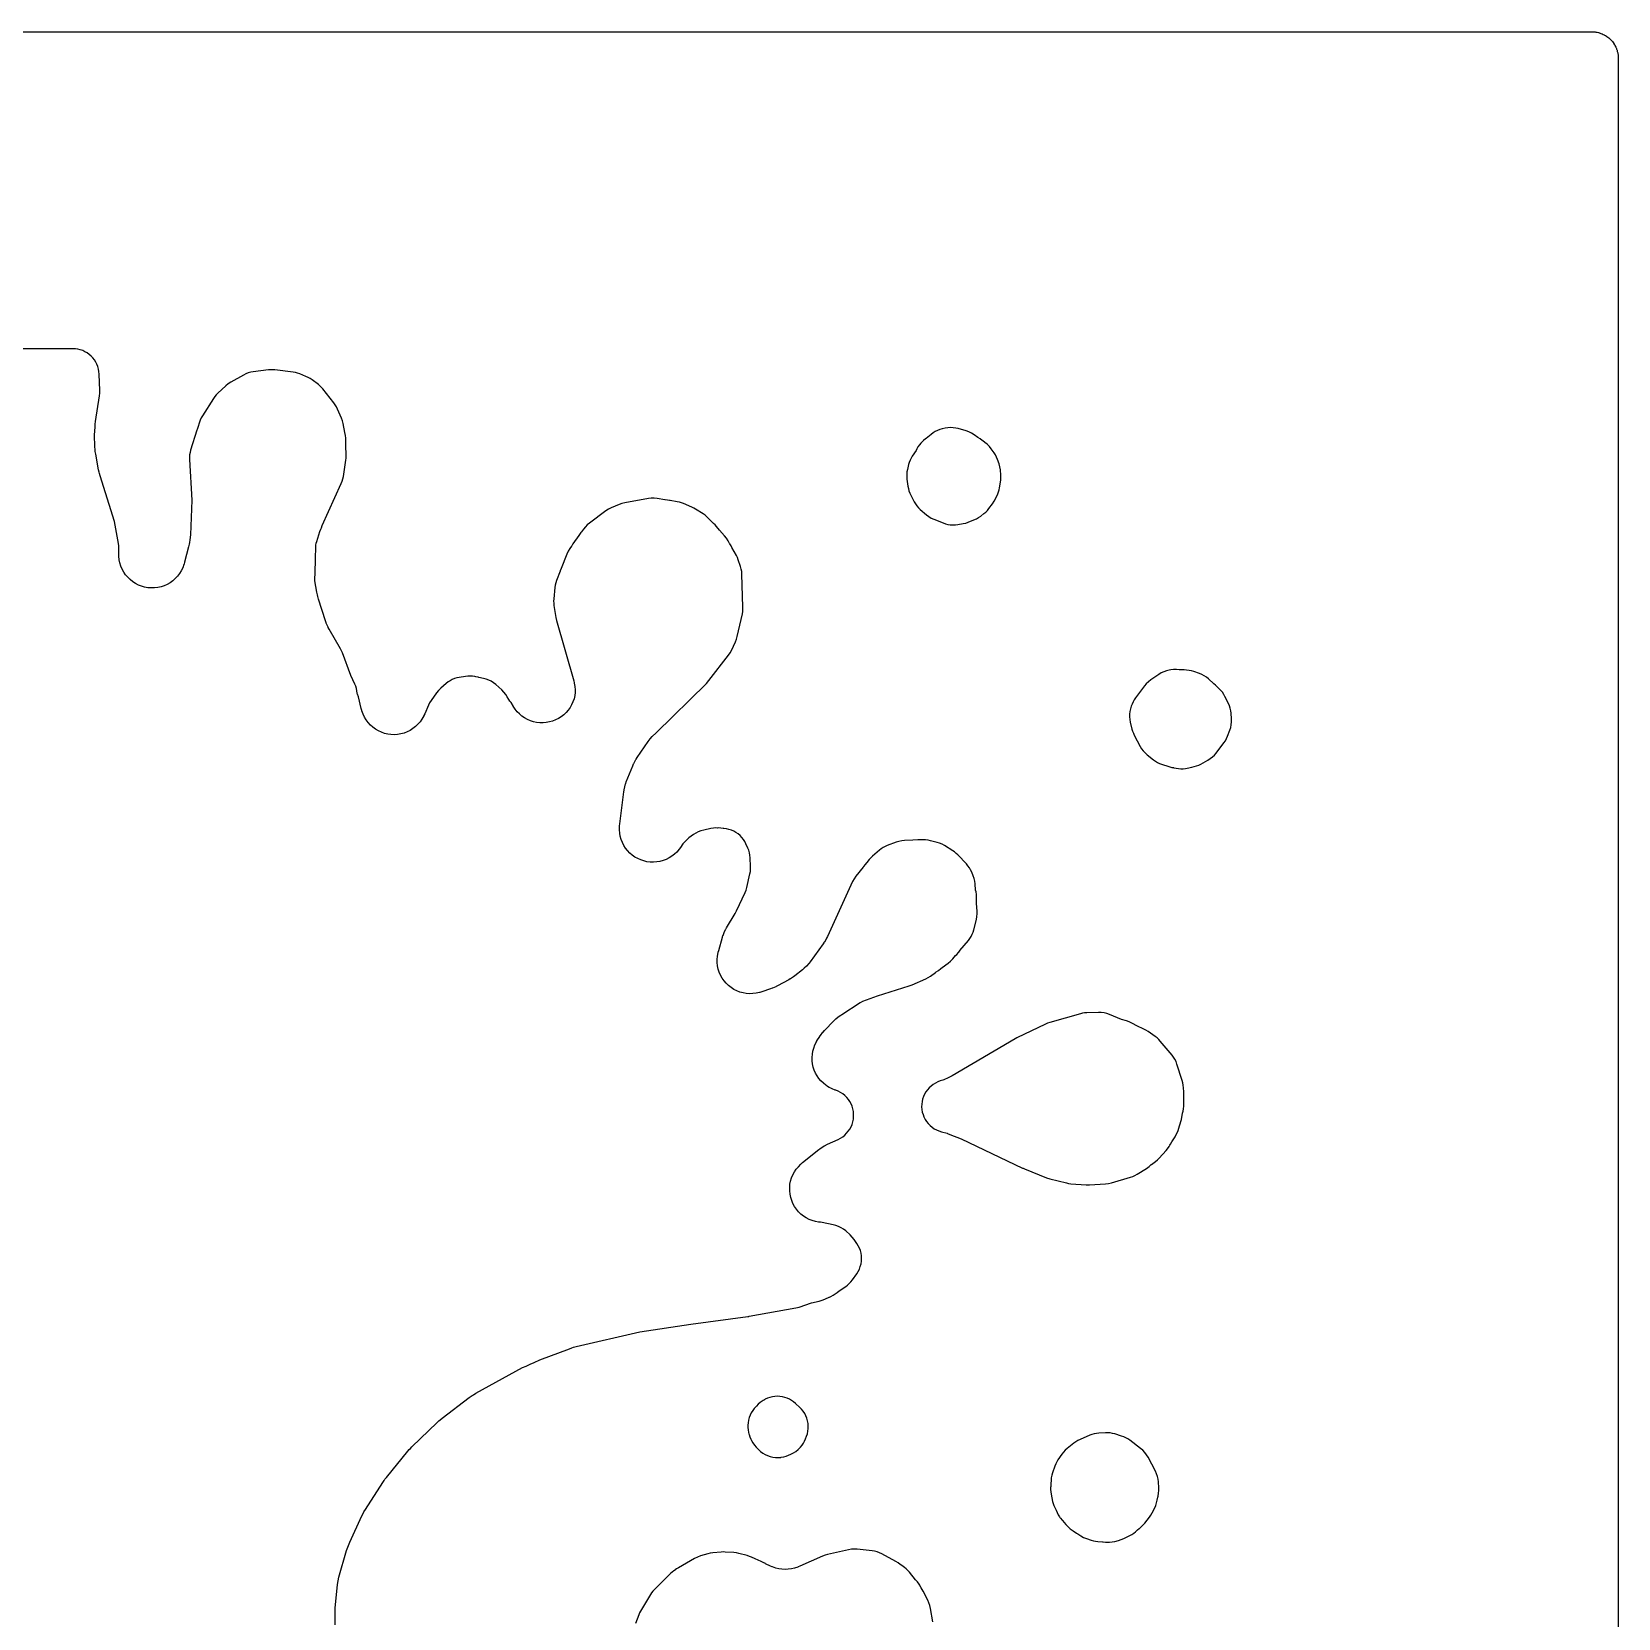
# Model space of a CAD drawing. Header units: millimetres. Extents: x 0 to 300, y 0 to 300.
# Drawn here: x 150 to 300.1, y 150 to 300.1 of the extents above; entities that cross this region are included whole.
import ezdxf

# ---------------------------------------------------------------- set-up
doc = ezdxf.new("R2010")
doc.units = ezdxf.units.MM
doc.layers.add('CUT', color=7, linetype='CONTINUOUS')

msp = doc.modelspace()

# ---------------------------------------------------------------- linework, layer by layer
at = {"layer": 'CUT'}
for points in [[(2.9627, 300.1485), (297.5886, 300.1485), (297.7814, 300.1391), (297.8873, 300.1338), (297.9201, 300.1297), (297.9503, 300.1252), (298.0254, 300.1141), (298.1298, 300.0985), (298.1606, 300.0917), (298.2658, 300.0653), (298.3675, 300.0397), (298.3967, 300.0302), (298.4011, 300.0286), (298.4049, 300.0272), (298.4251, 300.02), (298.4279, 300.019), (298.448, 300.0118), (298.5003, 299.9931), (298.5981, 299.958), (298.6263, 299.9456), (298.7267, 299.8981), (298.8195, 299.8542), (298.8469, 299.8388), (298.9428, 299.7813), (299.0294, 299.7293), (299.0564, 299.7105), (299.1466, 299.6436), (299.2259, 299.5847), (299.2525, 299.562), (299.336, 299.4863), (299.4072, 299.4218), (299.4334, 299.3946), (299.5093, 299.3109), (299.5715, 299.2421), (299.5971, 299.2098), (299.6647, 299.1186), (299.7174, 299.0475), (299.7419, 299.0096), (299.8008, 298.9112), (299.8436, 298.8398), (299.8663, 298.7957), (299.9151, 298.6924), (299.9163, 298.6899), (299.9489, 298.6211), (299.969, 298.5703), (299.9703, 298.5668), (299.9733, 298.5583), (299.9871, 298.5196), (299.9889, 298.5146), (299.9891, 298.5141), (300.0101, 298.4555), (300.0323, 298.3934), (300.0489, 298.3357), (300.0585, 298.2972), (300.0602, 298.2906), (300.0604, 298.2898), (300.0812, 298.2067), (300.0932, 298.1589), (300.1052, 298.0942), (300.129, 297.9335), (300.131, 297.9198), (300.1372, 297.8482), (300.15, 297.5872), (300.15, 297.0119), (300.15, 2.4114)], [(178.7209, 149.3667), (178.7138, 150.0922), (178.7134, 150.1309), (178.709, 150.5831), (178.7053, 150.9523), (178.938, 153.1929), (178.9584, 153.3547), (178.9627, 153.3835), (179.0243, 153.7035), (179.0311, 153.7319), (179.0723, 153.8896), (179.7889, 156.4063), (180.0987, 157.214), (181.2485, 159.6924), (181.3621, 159.9172), (181.4443, 160.0671), (181.5727, 160.2838), (183.2167, 162.8559), (183.341, 163.0383), (183.429, 163.1596), (183.5638, 163.3343), (185.5903, 165.8075), (185.7326, 165.9713), (185.8324, 166.0797), (185.984, 166.235), (188.37, 168.5421), (188.5372, 168.6943), (188.6538, 168.7942), (188.8299, 168.936), (191.4078, 170.8875), (191.678, 171.0752), (191.6925, 171.0853), (191.6926, 171.0854), (191.8044, 171.1577), (192.0414, 171.299), (196.4601, 173.7173), (196.7777, 173.8597), (197.1792, 174.0396), (197.5558, 174.2084), (198.0991, 174.4519), (200.8867, 175.5099), (201.1247, 175.5912), (201.288, 175.6409), (201.5308, 175.7061), (207.5557, 177.1077), (212.3696, 177.8343), (217.7756, 178.5566), (217.8416, 178.5663), (217.8563, 178.5687), (217.9048, 178.577), (222.306, 179.3742), (222.6306, 179.4557), (223.8083, 179.8371), (224.5155, 180.0148), (224.7079, 180.0715), (224.8951, 180.1433), (225.4096, 180.365), (225.4559, 180.3824), (225.4976, 180.4029), (225.6274, 180.4588), (225.8418, 180.5635), (226.0452, 180.6882), (226.2357, 180.8317), (226.4235, 180.9876), (227.0324, 181.4028), (227.2101, 181.5359), (227.3754, 181.6843), (227.5268, 181.8468), (227.6632, 182.0221), (228.0759, 182.604), (228.2124, 182.819), (228.3264, 183.0467), (228.4166, 183.2848), (228.4821, 183.5308), (228.5223, 183.7823), (228.5366, 184.0365), (228.5251, 184.2909), (228.4877, 184.5428), (228.4249, 184.7895), (228.3373, 185.0286), (228.2258, 185.2576), (228.0916, 185.474), (227.833, 185.8473), (227.6529, 186.0773), (227.4471, 186.2848), (227.0394, 186.6504), (226.8295, 186.8191), (226.6027, 186.9643), (226.3615, 187.0843), (226.1089, 187.1776), (225.8477, 187.2432), (224.8115, 187.4447), (224.6499, 187.4707), (224.5181, 187.4875), (224.4599, 187.4958), (224.1764, 187.5485), (223.8695, 187.6352), (223.579, 187.7494), (223.3013, 187.8919), (223.0391, 188.0612), (222.795, 188.2557), (222.5713, 188.4734), (222.3703, 188.7122), (222.194, 188.9697), (222.0441, 189.2435), (221.9221, 189.5307), (221.8291, 189.8287), (221.7661, 190.1344), (221.7338, 190.4448), (221.7324, 190.7569), (221.7619, 191.0677), (221.8221, 191.3739), (221.9123, 191.6727), (222.0318, 191.9611), (222.1792, 192.2362), (222.3532, 192.4953), (222.552, 192.7359), (222.795, 192.9768), (222.8197, 192.999), (222.9613, 193.1198), (224.4922, 194.362), (224.5867, 194.4355), (224.9958, 194.7032), (225.0185, 194.7174), (225.1442, 194.7877), (225.1699, 194.8007), (225.3148, 194.87), (226.3176, 195.3234), (226.5388, 195.437), (226.7476, 195.572), (226.942, 195.7271), (227.1201, 195.9007), (227.28, 196.0912), (227.4202, 196.2966), (227.5392, 196.515), (227.636, 196.744), (227.7096, 196.9816), (227.7592, 197.2253), (227.7843, 197.4727), (227.7847, 197.7214), (227.7604, 197.9689), (227.7117, 198.2128), (227.6389, 198.4506), (227.5429, 198.68), (227.4246, 198.8988), (227.2851, 199.1047), (227.1259, 199.2957), (226.9484, 199.4699), (226.7546, 199.6257), (226.5462, 199.7614), (226.3253, 199.8758), (226.0942, 199.9676), (226.0268, 199.9906), (225.7404, 200.105), (225.6356, 200.1583), (225.484, 200.2404), (225.3259, 200.3311), (225.2332, 200.3917), (225.1552, 200.4445), (224.9265, 200.6278), (224.6936, 200.855), (224.5002, 201.0848), (224.3279, 201.3354), (224.1805, 201.6014), (224.0595, 201.8804), (223.9661, 202.1698), (223.901, 202.4669), (223.8649, 202.7689), (223.8582, 203.073), (223.8808, 203.3762), (223.9327, 203.6759), (224.0133, 203.9692), (224.1218, 204.2533), (224.2702, 204.5517), (224.286, 204.58), (224.3784, 204.7361), (224.5177, 204.9592), (224.6246, 205.1209), (224.6444, 205.1492), (224.8824, 205.4549), (224.905, 205.481), (225.0356, 205.6242), (225.9079, 206.5328), (226.0682, 206.69), (226.0976, 206.7171), (226.4448, 207.0014), (226.4772, 207.0248), (226.6629, 207.1509), (228.4175, 208.2661), (228.5591, 208.3518), (228.5848, 208.3666), (228.6574, 208.4042), (230.0553, 208.9129), (233.03, 209.8374), (233.3119, 209.944), (234.6117, 210.5274), (234.8382, 210.6433), (235.0518, 210.7816), (235.5272, 211.1251), (235.5949, 211.1626), (235.8268, 211.3083), (236.0413, 211.4785), (236.1497, 211.5747), (236.7218, 211.988), (236.9576, 212.1812), (237.1682, 212.4018), (237.4335, 212.7161), (237.5533, 212.832), (237.6944, 212.9939), (237.821, 213.1675), (237.845, 213.2035), (238.6456, 214.1518), (238.7845, 214.3325), (238.9064, 214.5251), (239.0103, 214.728), (239.0953, 214.9396), (239.1606, 215.158), (239.4063, 216.1403), (239.457, 216.4013), (239.4797, 216.6662), (239.4741, 216.932), (239.4222, 217.6308), (239.4225, 218.2372), (239.4098, 218.4897), (239.3717, 218.7395), (239.327, 218.9131), (239.2839, 219.4932), (239.2511, 219.7517), (239.1915, 220.0053), (239.1059, 220.2514), (238.9558, 220.6199), (238.8577, 220.8317), (238.7403, 221.0334), (238.6047, 221.2233), (238.4518, 221.3998), (237.6471, 222.2457), (237.4977, 222.3901), (237.3369, 222.5216), (237.1658, 222.6394), (236.3925, 223.1252), (236.1653, 223.252), (235.9261, 223.3544), (235.6777, 223.4315), (235.0666, 223.5866), (234.8352, 223.6339), (234.6004, 223.6591), (234.3643, 223.662), (234.3614, 223.6619), (234.3115, 223.6687), (234.0907, 223.679), (233.8699, 223.6698), (233.3812, 223.6277), (232.612, 223.6009), (232.3428, 223.5769), (232.0778, 223.524), (231.82, 223.4428), (230.9634, 223.121), (230.7632, 223.0357), (230.5712, 222.9333), (230.3888, 222.8146), (230.2175, 222.6805), (229.58, 222.1352), (229.4072, 221.9726), (229.2506, 221.7942), (229.0427, 221.5336), (229.0129, 221.5054), (228.8659, 221.3392), (228.7343, 221.1606), (228.6766, 221.0746), (228.0047, 220.2321), (227.8291, 219.982), (227.6854, 219.7125), (225.3134, 214.5224), (225.2312, 214.3539), (225.2158, 214.3242), (225.0267, 214.0005), (225.0084, 213.9724), (224.9019, 213.818), (223.6726, 212.1275), (223.5679, 211.9904), (223.5486, 211.9663), (223.3393, 211.728), (223.109, 211.5099), (223.0856, 211.4898), (222.9525, 211.3801), (222.2273, 210.8104), (222.1018, 210.716), (222.079, 210.6995), (221.8168, 210.5269), (221.7927, 210.5124), (221.6564, 210.4345), (220.5886, 209.8533), (220.4399, 209.7767), (220.413, 209.7635), (220.1062, 209.6305), (220.0782, 209.6198), (219.9206, 209.5636), (219.0931, 209.2894), (218.916, 209.2356), (218.8842, 209.2267), (218.5524, 209.1521), (218.2445, 209.1141), (217.9343, 209.1067), (217.6249, 209.1299), (217.3193, 209.1835), (217.0205, 209.2669), (216.7314, 209.3794), (216.4547, 209.5198), (216.1932, 209.6867), (215.9495, 209.8787), (215.7258, 210.0937), (215.5244, 210.3297), (215.3473, 210.5844), (215.1961, 210.8553), (215.0723, 211.1398), (214.9772, 211.4351), (214.9117, 211.7384), (214.8763, 212.0466), (214.8715, 212.3568), (214.8973, 212.666), (214.9588, 213.0005), (214.9664, 213.0326), (215.0132, 213.2116), (215.3689, 214.4458), (215.4173, 214.6009), (215.4265, 214.6285), (215.5338, 214.9073), (215.6648, 215.1758), (215.6786, 215.2013), (215.7592, 215.3424), (216.5772, 216.7052), (216.7018, 216.9403), (217.5056, 218.674), (217.6009, 218.9103), (217.6716, 219.1552), (217.9748, 220.4495), (218.0173, 220.6782), (218.0383, 220.9099), (218.0377, 221.1425), (217.9965, 221.9805), (217.9737, 222.2166), (217.9285, 222.4494), (217.8615, 222.6769), (217.7733, 222.897), (217.5922, 223.2932), (217.481, 223.5082), (217.3496, 223.7115), (217.1991, 223.9011), (217.031, 224.0753), (216.8469, 224.2323), (216.6484, 224.3709), (216.4374, 224.4896), (216.216, 224.5873), (215.9861, 224.6632), (215.75, 224.7165), (215.5098, 224.7466), (215.4597, 224.7505), (215.4524, 224.7522), (215.2166, 224.7845), (214.9789, 224.7943), (214.8952, 224.7897), (214.7465, 224.7941), (214.5113, 224.7788), (214.2785, 224.7415), (213.5922, 224.5978), (213.3351, 224.5295), (213.0866, 224.4343), (212.8497, 224.3131), (212.627, 224.1675), (212.1931, 223.8496), (211.9867, 223.6808), (211.7995, 223.491), (211.6335, 223.2822), (211.3931, 222.9444), (211.283, 222.7973), (211.2627, 222.7715), (211.0409, 222.5168), (210.8168, 222.3054), (210.5731, 222.1169), (210.3122, 221.9531), (210.0364, 221.8157), (209.7486, 221.7059), (209.4513, 221.6248), (209.1476, 221.5732), (208.8403, 221.5515), (208.5323, 221.5601), (208.2266, 221.5987), (207.9262, 221.667), (207.6339, 221.7644), (207.3526, 221.89), (207.0849, 222.0425), (206.8334, 222.2204), (206.6005, 222.4221), (206.3884, 222.6456), (206.1993, 222.8888), (206.0348, 223.1493), (205.8967, 223.4247), (205.7861, 223.7123), (205.7042, 224.0093), (205.6518, 224.3129), (205.6293, 224.6201), (205.6378, 224.9577), (205.6402, 224.9905), (205.6583, 225.1733), (206.0347, 228.2179), (206.0576, 228.3756), (206.0623, 228.4038), (206.1228, 228.6905), (206.2075, 228.9711), (206.2169, 228.998), (206.2726, 229.1474), (206.8774, 230.67), (206.9602, 230.8627), (206.9759, 230.8966), (207.1732, 231.2664), (207.1926, 231.2984), (207.3064, 231.4745), (208.3276, 232.9613), (208.432, 233.1057), (208.539, 233.2334), (208.7235, 233.438), (209.0823, 233.8074), (213.8566, 238.4786), (214.092, 238.7442), (215.9367, 241.1496), (216.0861, 241.3673), (216.2117, 241.5996), (216.5908, 242.3991), (216.6957, 242.6563), (216.7715, 242.9235), (217.2522, 245.0684), (217.2894, 245.274), (217.3092, 245.482), (217.3116, 245.691), (217.2172, 248.8033), (217.1969, 249.0538), (217.1516, 249.301), (217.0818, 249.5424), (216.8645, 250.1726), (216.7833, 250.378), (216.6844, 250.5753), (216.2656, 251.3264), (216.1835, 251.4956), (216.077, 251.675), (216.0502, 251.7127), (215.9034, 251.9759), (215.7454, 252.2238), (215.5593, 252.4514), (215.0793, 252.9729), (214.8136, 253.3147), (214.6804, 253.4722), (214.5347, 253.6182), (214.3775, 253.7516), (214.3241, 253.7933), (214.0465, 254.0948), (213.8947, 254.2462), (213.7304, 254.384), (213.5549, 254.5073), (212.8321, 254.9699), (212.6537, 255.074), (212.4673, 255.163), (211.6856, 255.4972), (211.4917, 255.5708), (211.2923, 255.6281), (211.0889, 255.6686), (210.4371, 255.7705), (210.3665, 255.7875), (210.1582, 255.8285), (209.9471, 255.8516), (209.913, 255.8525), (209.1809, 255.967), (208.9099, 255.9943), (208.6375, 255.992), (208.367, 255.9601), (206.1395, 255.5733), (205.8592, 255.5078), (205.5883, 255.4106), (204.8455, 255.0945), (204.5828, 254.964), (204.3372, 254.8036), (202.7849, 253.6547), (202.5794, 253.4849), (202.3931, 253.2943), (202.2282, 253.0848), (202.0379, 252.8146), (201.9812, 252.7528), (201.7621, 252.4769), (201.223, 251.6902), (201.109, 251.5073), (201.0876, 251.4654), (200.9335, 251.2466), (200.7752, 250.9905), (200.649, 250.7172), (200.118, 249.3591), (200.1087, 249.3386), (200.0197, 249.1161), (200.0099, 249.0824), (199.6738, 248.2227), (199.6006, 248.007), (199.5474, 247.7856), (199.5145, 247.5602), (199.4073, 246.4835), (199.3952, 246.2687), (199.4017, 246.0536), (199.4266, 245.8399), (199.609, 244.702), (199.6727, 244.4147), (201.295, 238.7039), (201.3406, 238.5273), (201.3479, 238.4955), (201.4078, 238.1657), (201.4329, 237.8608), (201.4294, 237.6258), (201.3899, 237.3265), (201.3208, 237.029), (201.2231, 236.7396), (201.0978, 236.4611), (200.9461, 236.196), (200.7694, 235.9468), (200.5693, 235.716), (200.3478, 235.5057), (200.107, 235.3179), (199.849, 235.1543), (199.5764, 235.0165), (199.2917, 234.9058), (198.9977, 234.8233), (198.697, 234.7696), (198.3925, 234.7454), (198.0871, 234.7509), (197.7837, 234.7859), (197.4851, 234.8502), (197.1942, 234.9432), (196.9136, 235.0639), (196.6461, 235.2113), (196.3941, 235.384), (196.1601, 235.5802), (195.9462, 235.7983), (195.7545, 236.0361), (195.5707, 236.3159), (195.5541, 236.3439), (195.4937, 236.4524), (195.4717, 236.491), (195.47, 236.4938), (195.3684, 236.6544), (195.2548, 236.8069), (195.1434, 236.9451), (195.0095, 237.1903), (194.8599, 237.4309), (194.684, 237.6531), (194.4841, 237.8539), (193.9145, 238.3646), (193.7086, 238.5305), (193.4862, 238.6737), (193.25, 238.7926), (193.0025, 238.8859), (192.7466, 238.9525), (192.3072, 239.0424), (192.2558, 239.0551), (192.0377, 239.0975), (191.9428, 239.1169), (191.7197, 239.1521), (191.4944, 239.1671), (191.2687, 239.1616), (191.0443, 239.1358), (190.4515, 239.0404), (190.2264, 238.9935), (190.0067, 238.926), (189.794, 238.8387), (189.5902, 238.7322), (189.3971, 238.6075), (189.2163, 238.4655), (188.7104, 238.0293), (188.4925, 237.817), (188.3021, 237.5797), (187.7932, 236.8604), (187.6541, 236.6403), (187.5387, 236.4069), (187.191, 235.601), (187.1126, 235.4312), (187.0979, 235.4012), (186.931, 235.1007), (186.7522, 234.8432), (186.5487, 234.6047), (186.3224, 234.3877), (186.0756, 234.1942), (185.8108, 234.0264), (185.5306, 233.8857), (185.2378, 233.7736), (184.9353, 233.6913), (184.6261, 233.6394), (184.3132, 233.6187), (183.9999, 233.6291), (183.6891, 233.6708), (183.3841, 233.7432), (183.0877, 233.8456), (182.803, 233.9769), (182.5329, 234.136), (182.2799, 234.3212), (182.0466, 234.5307), (181.8353, 234.7624), (181.6482, 235.014), (181.487, 235.2829), (181.3534, 235.5665), (181.2387, 235.8905), (181.2291, 235.9225), (181.1801, 236.103), (180.9099, 237.2038), (180.8288, 237.4696), (180.8143, 237.5089), (180.8123, 237.5518), (180.7822, 237.7715), (180.7328, 237.9875), (180.6645, 238.1984), (180.5777, 238.4024), (180.1855, 239.2216), (179.3974, 241.3684), (179.3147, 241.5667), (179.2154, 241.7572), (178.1517, 243.5988), (178.0555, 243.7761), (178.0393, 243.8081), (177.8763, 244.1768), (177.8635, 244.2104), (177.7971, 244.4008), (177.1412, 246.458), (177.074, 246.6955), (177.0337, 246.8582), (176.9822, 247.0997), (176.7901, 248.174), (176.8466, 250.048), (176.8576, 250.4135), (176.8825, 251.2376), (176.893, 251.5854), (176.9203, 251.7117), (176.9286, 251.7427), (176.9789, 251.9145), (177.2812, 252.8627), (177.3547, 253.0717), (177.4088, 253.212), (177.4944, 253.4162), (179.2988, 257.3839), (179.3859, 257.6019), (179.4521, 257.8272), (179.4969, 258.0577), (179.7223, 259.6015), (179.7431, 259.7986), (179.7483, 259.9966), (179.7341, 261.0408), (179.7424, 261.4101), (179.7339, 261.68), (179.6963, 261.9474), (179.6301, 262.2092), (179.6297, 262.2103), (179.47, 263.0613), (179.4075, 263.3185), (179.3182, 263.5676), (178.9523, 264.4394), (178.8513, 264.6515), (178.7309, 264.8532), (178.5921, 265.0426), (177.5453, 266.3389), (177.3477, 266.5562), (177.126, 266.7488), (176.5474, 267.1945), (176.3602, 267.3255), (176.1618, 267.4389), (175.9538, 267.5338), (175.3641, 267.7707), (175.1587, 267.843), (174.9478, 267.8972), (174.7329, 267.9328), (173.0004, 268.1429), (172.6989, 268.161), (172.3975, 268.1427), (170.9698, 267.969), (170.7243, 267.9266), (170.4842, 267.86), (170.2519, 267.7698), (170.0298, 267.657), (168.8286, 266.9694), (168.5889, 266.8133), (168.3685, 266.6308), (167.6161, 265.9314), (167.4676, 265.7811), (167.3322, 265.6188), (167.2111, 265.4456), (166.1543, 263.7902), (166.0446, 263.6005), (165.9519, 263.402), (165.877, 263.196), (165.7224, 262.7053), (165.6592, 262.5134), (165.6397, 262.4427), (165.0402, 260.5395), (164.9823, 260.322), (164.9442, 260.1002), (164.9262, 259.8758), (164.9285, 259.6508), (165.1403, 255.807), (165.0954, 254.1688), (165.0234, 252.541), (164.9668, 252.0661), (164.9284, 251.8162), (164.8967, 251.6476), (164.8415, 251.4008), (164.466, 249.9515), (164.4147, 249.772), (164.4048, 249.7401), (164.2861, 249.4182), (164.1492, 249.1366), (163.9849, 248.8701), (163.795, 248.6213), (163.5813, 248.3925), (163.3459, 248.1862), (163.0911, 248.0042), (162.8195, 247.8485), (162.5338, 247.7206), (162.2367, 247.6217), (161.9313, 247.5529), (161.6206, 247.5147), (161.3076, 247.5077), (160.9955, 247.5318), (160.6873, 247.5868), (160.3861, 247.6722), (160.0949, 247.7871), (159.8166, 247.9304), (159.5539, 248.1006), (159.3094, 248.2961), (159.0856, 248.515), (158.8846, 248.7551), (158.7085, 249.0139), (158.559, 249.289), (158.4376, 249.5775), (158.3455, 249.8767), (158.2836, 250.1836), (158.2496, 250.5251), (158.2479, 250.5584), (158.2433, 250.745), (158.2434, 251.2936), (158.2343, 251.5073), (158.207, 251.7194), (157.906, 253.4625), (157.8289, 253.7822), (156.4761, 258.1153), (156.4161, 258.3295), (156.3797, 258.4761), (156.3326, 258.6935), (156.057, 260.1747), (156.0182, 260.4336), (155.9979, 260.6102), (155.9772, 260.8712), (155.9273, 261.9984), (155.9898, 262.7233), (156.0067, 262.9195), (156.0152, 263.0183), (156.0363, 263.264), (156.4196, 265.6938), (156.4459, 265.9376), (156.4481, 266.1828), (156.3858, 267.748), (156.3648, 267.9862), (156.3213, 268.2214), (156.2554, 268.4512), (156.1679, 268.6738), (156.0595, 268.8869), (155.9312, 269.0887), (155.7843, 269.2774), (155.62, 269.4511), (155.4398, 269.6084), (155.2455, 269.7477), (155.0387, 269.8678), (154.8214, 269.9676), (154.5956, 270.0462), (154.3633, 270.1029), (154.1266, 270.1371), (153.8878, 270.1485), (153.7564, 270.1485), (140.1392, 270.1485)], [(235.2654, 149.6475), (235.0599, 150.9316), (235.0017, 151.1999), (234.9144, 151.4602), (234.7992, 151.7094), (234.3506, 152.5538), (234.1872, 152.8776), (234.0575, 153.1043), (234.0352, 153.1353), (233.9732, 153.2396), (233.8312, 153.4334), (233.6713, 153.6126), (233.6484, 153.6358), (233.0651, 154.3626), (232.9212, 154.5268), (232.7634, 154.6777), (232.5931, 154.8143), (232.3562, 154.988), (232.187, 155.1013), (232, 155.2416), (231.7849, 155.3713), (230.4423, 156.0921), (230.2254, 156.1954), (229.9997, 156.2774), (229.7671, 156.3374), (229.5298, 156.3747), (228.1222, 156.5276), (227.8499, 156.5422), (227.5776, 156.5271), (227.3086, 156.4824), (225.3175, 156.0388), (225.0783, 155.9728), (224.8467, 155.8835), (222.6845, 154.9236), (222.5209, 154.8555), (222.4914, 154.844), (222.1825, 154.7405), (221.8931, 154.6731), (221.5985, 154.6334), (221.3016, 154.6216), (221.0048, 154.6379), (220.7109, 154.6821), (220.4225, 154.7538), (220.1153, 154.862), (220.0859, 154.8739), (219.9233, 154.9444), (219.4483, 155.164), (219.4282, 155.1769), (219.2354, 155.2887), (219.0334, 155.3829), (218.4774, 155.6127), (218.1194, 155.7782), (217.9186, 155.8606), (217.7113, 155.9253), (216.9219, 156.1346), (216.6871, 156.185), (216.4486, 156.2125), (215.6362, 156.2671), (215.4391, 156.2725), (215.2422, 156.2624), (214.4575, 156.191), (214.2147, 156.1569), (213.9763, 156.0991), (213.2899, 155.8965), (213.0018, 155.7918), (212.7286, 155.6527), (211.5951, 154.985), (211.2065, 154.7712), (211.0271, 154.6624), (210.9401, 154.5991), (210.9338, 154.5954), (210.7619, 154.4844), (210.5997, 154.3598), (210.4482, 154.2222), (208.9378, 152.7341), (208.7932, 152.579), (208.6623, 152.4122), (208.5459, 152.2349), (207.6214, 150.6864), (207.5235, 150.506), (207.4407, 150.3182), (207.1271, 149.5191)]]:
    msp.add_lwpolyline(points, dxfattribs=at)
for points in [[(232.8304, 257.8154), (232.9239, 257.1254), (232.9629, 256.9093), (233.0207, 256.6974), (233.0969, 256.4915), (233.1908, 256.293), (233.5254, 255.6598), (233.6424, 255.4612), (233.7772, 255.2742), (233.9286, 255.1004), (234.0954, 254.9412), (234.6723, 254.4396), (234.8914, 254.2695), (235.128, 254.1247), (235.3793, 254.007), (236.2435, 253.6591), (236.4686, 253.5808), (236.7, 253.5242), (236.9358, 253.49), (236.9786, 253.4858), (237.2063, 253.4742), (237.4341, 253.4834), (237.6601, 253.5132), (238.1608, 253.6028), (238.389, 253.6548), (238.6113, 253.7278), (239.1719, 253.9416), (239.3977, 254.0407), (239.6126, 254.1616), (239.8145, 254.303), (240.1178, 254.5386), (240.2872, 254.6826), (240.443, 254.8411), (240.5842, 255.0128), (240.9353, 255.4808), (241.0885, 255.7105), (241.2155, 255.9556), (241.418, 256.4059), (241.495, 256.5979), (241.5558, 256.7957), (241.6001, 256.9978), (241.6926, 257.523), (241.7215, 257.7451), (241.7304, 257.9689), (241.7193, 258.1925), (241.6729, 258.6815), (241.6268, 258.9773), (241.5458, 259.2655), (241.4032, 259.6761), (241.3164, 259.8928), (241.2098, 260.1004), (241.0843, 260.2972), (240.8112, 260.6843), (240.6346, 260.9066), (240.434, 261.1075), (240.2119, 261.2843), (240.0193, 261.4205), (239.965, 261.4714), (239.754, 261.6306), (239.5431, 261.7573), (239.1905, 262.0067), (238.9531, 262.1553), (238.7005, 262.2765), (238.436, 262.3687), (237.689, 262.5829), (237.4443, 262.6399), (237.195, 262.6721), (236.9438, 262.6791), (236.6932, 262.6608), (236.4456, 262.6175), (236.1648, 262.5536), (235.9402, 262.4914), (235.7224, 262.4085), (235.5132, 262.3058), (235.3146, 262.184), (235.1281, 262.0442), (234.6646, 261.6618), (234.5848, 261.6078), (234.4054, 261.4603), (234.3114, 261.3755), (234.1511, 261.2169), (234.0056, 261.0446), (233.8763, 260.8598), (233.7641, 260.6641), (233.6958, 260.5313), (233.3321, 259.9833), (233.2187, 259.7951), (233.1224, 259.5976), (233.0437, 259.3924), (232.9834, 259.1812), (232.876, 258.7312), (232.8329, 258.5048), (232.8109, 258.2754), (232.81, 258.0449)], [(253.8962, 235.3192), (253.9182, 235.0668), (253.9656, 234.8179), (254.1288, 234.1473), (254.1855, 233.95), (254.2583, 233.7579), (254.3465, 233.5725), (254.9038, 232.5156), (255.0357, 232.294), (255.1898, 232.0872), (255.3643, 231.8973), (255.5575, 231.7264), (256.1585, 231.2476), (256.3381, 231.1171), (256.5285, 231.0031), (256.7283, 230.9064), (256.936, 230.8278), (257.6303, 230.5998), (257.8856, 230.5306), (258.0687, 230.5014), (258.0779, 230.4986), (258.2949, 230.4452), (258.5159, 230.4114), (258.7389, 230.3974), (258.9623, 230.4034), (259.1843, 230.4293), (259.5134, 230.4828), (259.7494, 230.5329), (259.7729, 230.5403), (259.7917, 230.5437), (260.0075, 230.5953), (260.2269, 230.6585), (260.4397, 230.7415), (260.644, 230.8436), (261.321, 231.2214), (261.5369, 231.3568), (261.7379, 231.5134), (261.9219, 231.6897), (262.0871, 231.8838), (262.8263, 232.8485), (262.9652, 233.0493), (263.0838, 233.2627), (263.181, 233.4866), (263.3915, 234.0446), (263.4732, 234.3026), (263.5265, 234.5679), (263.5509, 234.8375), (263.5459, 235.1081), (263.5068, 235.6474), (263.4776, 235.8873), (263.4255, 236.1233), (263.3508, 236.3532), (263.2542, 236.5747), (262.9272, 237.2359), (262.8152, 237.4383), (262.6849, 237.6294), (262.5376, 237.8077), (262.3744, 237.9716), (262.1249, 238.2), (262.022, 238.3053), (261.8862, 238.4185), (261.3626, 238.8978), (261.1692, 239.0577), (260.9608, 239.1975), (260.7395, 239.3156), (260.5074, 239.411), (259.9902, 239.5937), (259.7602, 239.6627), (259.5246, 239.7094), (259.2857, 239.7332), (259.0754, 239.744), (258.9377, 239.7584), (258.7327, 239.7714), (258.5933, 239.7688), (258.346, 239.7815), (258.0696, 239.7804), (257.795, 239.7488), (257.6589, 239.7255), (257.398, 239.6662), (257.145, 239.5795), (256.9027, 239.4661), (256.6739, 239.3276), (255.9012, 238.8012), (255.682, 238.6334), (255.4825, 238.4424), (255.3054, 238.2306), (254.4728, 237.1152), (254.3458, 236.9279), (254.2362, 236.7299), (254.1449, 236.5227), (254.0634, 236.3122), (253.984, 236.0716), (253.9293, 235.8242), (253.9, 235.5726)], [(235.1103, 200.372), (234.9287, 200.2028), (234.7649, 200.0164), (234.6203, 199.8146), (234.4964, 199.5995), (234.3945, 199.3732), (234.3155, 199.138), (234.2603, 198.896), (234.2293, 198.6497), (234.2228, 198.4016), (234.2411, 198.1541), (234.2837, 197.9096), (234.3504, 197.6705), (234.4405, 197.4393), (234.553, 197.2181), (234.687, 197.0091), (234.841, 196.8145), (235.0135, 196.6361), (235.2029, 196.4756), (235.4072, 196.3348), (235.6245, 196.2149), (235.8526, 196.1171), (236.0893, 196.0424), (236.6408, 195.8981), (236.6418, 195.8977), (236.6531, 195.8932), (236.8946, 195.7966), (237.9559, 195.372), (243.7795, 192.5988), (243.8089, 192.585), (243.8144, 192.5825), (243.9401, 192.5288), (246.048, 191.6948), (246.3536, 191.596), (247.9254, 191.1977), (248.1354, 191.154), (248.3484, 191.1284), (249.7806, 191.0185), (250.1204, 191.0156), (251.6247, 191.1052), (251.9108, 191.1388), (252.1911, 191.2052), (254.0025, 191.7458), (254.2113, 191.8183), (254.4129, 191.9089), (254.6057, 192.0171), (255.5096, 192.578), (255.7442, 192.7429), (255.9584, 192.9336), (255.9682, 192.9434), (256.3554, 193.2361), (256.5279, 193.3791), (256.6869, 193.537), (257.3483, 194.2553), (257.5034, 194.4411), (257.6399, 194.6411), (257.721, 194.7732), (257.7743, 194.8546), (257.9108, 195.0825), (258.1408, 195.4574), (258.2042, 195.5726), (258.2866, 195.7103), (258.4021, 195.9266), (258.4958, 196.1532), (258.5669, 196.3878), (258.623, 196.6123), (258.6944, 196.8025), (258.7613, 197.0072), (258.8103, 197.2169), (258.9218, 197.807), (258.9708, 198.0031), (259.0157, 198.2246), (259.0404, 198.4492), (259.0447, 198.6752), (259.0445, 198.6825), (259.0467, 198.7509), (259.026, 199.8765), (259.0064, 200.1382), (259.0046, 200.2036), (258.987, 200.4415), (258.9468, 200.6767), (258.8844, 200.9069), (258.3849, 202.4524), (258.2991, 202.6796), (258.1916, 202.8974), (258.0635, 203.1037), (257.9161, 203.2966), (256.7957, 204.6233), (256.6548, 204.7767), (256.5016, 204.9179), (256.3372, 205.0458), (255.6718, 205.5203), (255.4411, 205.6665), (255.1957, 205.7867), (254.6401, 206.0222), (254.1248, 206.308), (253.8695, 206.4312), (253.6019, 206.5248), (253.1439, 206.6562), (252.0088, 207.1372), (251.7541, 207.2293), (251.4908, 207.2932), (251.2223, 207.3283), (250.9514, 207.3341), (249.8514, 207.298), (249.6471, 207.2829), (249.4447, 207.2511), (249.2456, 207.2029), (246.338, 206.3709), (246.137, 206.3041), (245.9424, 206.2205), (243.242, 204.922), (243.0579, 204.8239), (237.1097, 201.3254), (236.7813, 201.172), (236.6019, 201.0881), (236.4579, 201.0208), (236.3343, 200.963), (236.2144, 200.9217), (235.9752, 200.8468), (235.7423, 200.761), (235.5191, 200.6525), (235.3077, 200.5224)], [(218.7951, 165.9645), (218.983, 165.7903), (219.1877, 165.6363), (219.4071, 165.504), (219.6389, 165.3949), (219.8806, 165.3101), (220.1298, 165.2505), (220.3837, 165.2166), (220.6398, 165.209), (220.8953, 165.2276), (220.9334, 165.2323), (221.1698, 165.2734), (221.4011, 165.3369), (221.6253, 165.4222), (221.8499, 165.5203), (222.0929, 165.6427), (222.3212, 165.7907), (222.532, 165.9626), (222.7229, 166.1564), (222.7658, 166.2049), (222.9071, 166.3803), (223.0321, 166.5678), (223.1397, 166.7657), (223.2291, 166.9725), (223.3276, 167.232), (223.4038, 167.467), (223.4564, 167.7084), (223.4849, 167.9539), (223.489, 168.2009), (223.4687, 168.4471), (223.4243, 168.6902), (223.356, 168.9276), (223.2647, 169.1572), (223.1511, 169.3766), (223.0164, 169.5838), (222.862, 169.7766), (222.6893, 169.9533), (222.2736, 170.3383), (222.0957, 170.4883), (221.9047, 170.6211), (221.702, 170.7356), (221.4897, 170.8308), (221.2693, 170.9058), (221.043, 170.96), (220.8126, 170.9929), (220.5802, 171.0042), (220.5779, 171.0042), (220.3388, 170.9933), (220.1019, 170.9595), (219.8693, 170.9033), (219.6431, 170.8251), (219.4254, 170.7256), (219.3389, 170.6755), (219.325, 170.6688), (219.2746, 170.6383), (219.2183, 170.6057), (219.2046, 170.5959), (219.1228, 170.5464), (218.9331, 170.4056), (218.7576, 170.2474), (218.6066, 170.083), (218.5529, 170.0316), (218.3822, 169.851), (218.2303, 169.6543), (218.0987, 169.4435), (217.9886, 169.2208), (217.9013, 168.9881), (217.8374, 168.748), (217.7977, 168.5027), (217.7945, 168.4503), (217.7786, 168.3138), (217.7743, 168.0687), (217.7939, 167.8242), (217.8375, 167.5829), (217.8783, 167.4393), (217.8898, 167.3897), (217.963, 167.1691), (218.0564, 166.9564), (218.117, 166.834), (218.2443, 166.6075), (218.3945, 166.3953), (218.5658, 166.2)], [(246.6198, 161.0612), (246.6706, 160.8596), (246.738, 160.6629), (246.8215, 160.4725), (246.9474, 160.215), (247.0388, 160.0089), (247.1426, 159.8014), (247.2652, 159.6043), (247.3132, 159.541), (247.3588, 159.4738), (247.508, 159.2929), (247.5503, 159.2462), (247.8734, 158.8594), (248.0422, 158.6766), (248.2284, 158.5114), (248.2791, 158.4748), (248.3804, 158.3893), (248.5627, 158.2614), (248.8714, 158.0648), (248.9879, 157.9838), (249.0887, 157.9264), (249.2872, 157.7999), (249.5468, 157.6554), (249.8218, 157.5428), (250.2595, 157.3932), (250.4705, 157.3313), (250.6862, 157.2882), (250.9048, 157.2642), (251.3511, 157.235), (251.4014, 157.2271), (251.6317, 157.2128), (251.6721, 157.214), (251.7273, 157.2104), (251.9844, 157.2068), (252.2406, 157.2296), (252.493, 157.2787), (252.8612, 157.3701), (253.1101, 157.4459), (253.3499, 157.5471), (253.916, 157.8218), (254.1115, 157.9276), (254.2968, 158.0504), (254.4705, 158.1891), (254.5925, 158.3057), (254.6637, 158.3636), (254.7972, 158.4831), (254.8621, 158.5312), (255.0374, 158.6741), (255.1992, 158.8322), (255.3459, 159.0043), (255.7788, 159.561), (255.92, 159.7622), (256.0407, 159.9764), (256.2823, 160.4589), (256.3823, 160.686), (256.4592, 160.922), (256.5124, 161.1644), (256.5617, 161.4585), (256.5957, 161.566), (256.6484, 161.8264), (256.6731, 162.091), (256.6696, 162.3566), (256.6329, 162.9097), (256.6021, 163.1688), (256.5444, 163.4232), (256.4605, 163.6703), (256.3514, 163.9073), (255.6475, 165.2465), (255.5066, 165.4822), (255.3407, 165.701), (255.1518, 165.9002), (254.9423, 166.0776), (253.9198, 166.8506), (253.7412, 166.9739), (253.5525, 167.0812), (253.3552, 167.1717), (253.1508, 167.2448), (252.5056, 167.4444), (252.2925, 167.5001), (252.0753, 167.5369), (251.8558, 167.5544), (251.6356, 167.5525), (250.9878, 167.5184), (250.7682, 167.4971), (250.5513, 167.4566), (250.3389, 167.397), (250.1325, 167.319), (249.2083, 166.922), (249.0027, 166.8224), (248.807, 166.7043), (248.623, 166.5689), (247.9906, 166.0576), (247.8099, 165.8965), (247.6457, 165.7186), (247.4995, 165.5256), (247.1254, 164.9791), (247.0121, 164.7973), (246.9148, 164.6065), (246.8341, 164.408), (246.6067, 163.7713), (246.5365, 163.54), (246.489, 163.303), (246.4645, 163.0626), (246.4468, 162.7291), (246.437, 162.6502), (246.4339, 162.4853), (246.4286, 162.3855), (246.4265, 162.1703), (246.4429, 161.9558), (246.4777, 161.7434)]]:
    msp.add_lwpolyline(points, close=True, dxfattribs=at)

doc.saveas('drawing.dxf')
